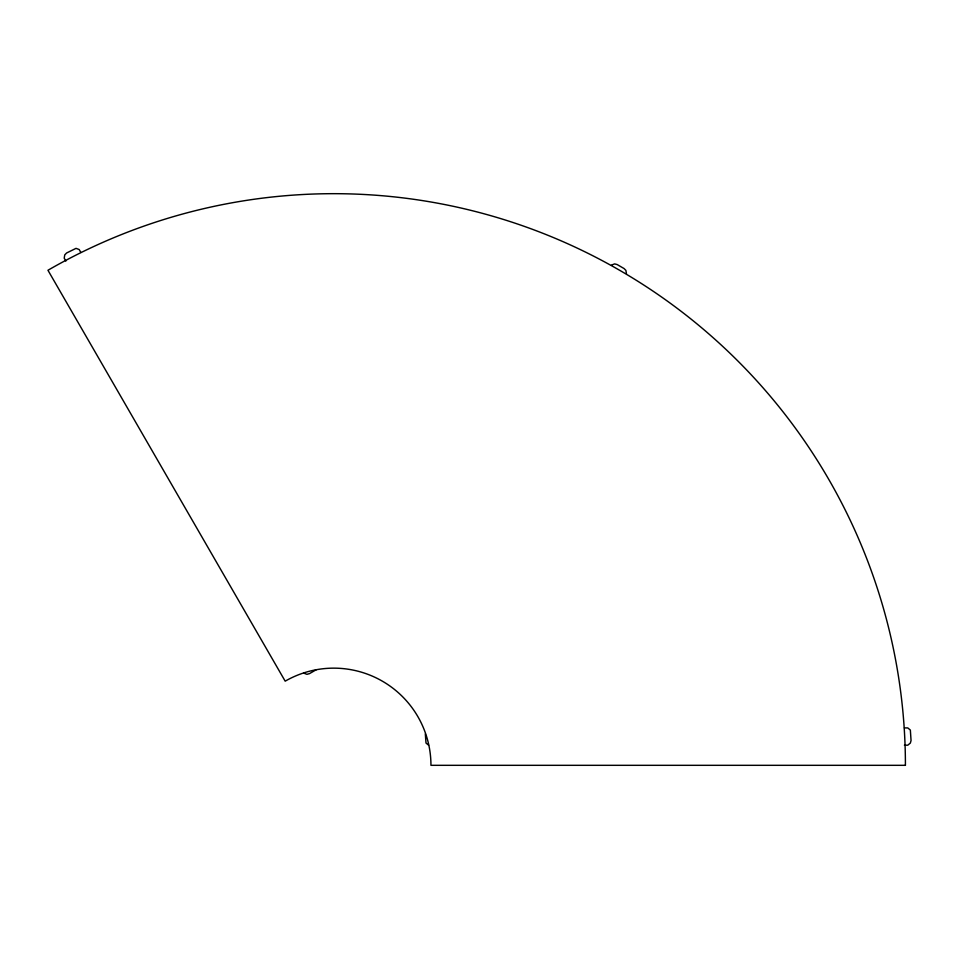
<?xml version="1.0" encoding="UTF-8"?>
<svg xmlns="http://www.w3.org/2000/svg" width="959" height="959" viewBox="0 0 959 959"><rect width="100%" height="100%" fill="white"/><g stroke="black" fill="none" stroke-linecap="round" stroke-linejoin="round"><path stroke-width="1.44" d="M316.35 669.67L309.469 673.638L306.94 674.309L303.787 673.134M611.494 265.068L614.647 263.893L617.176 264.564L624.045 268.532L625.891 270.39L626.455 273.711M904.409 727.917L907.765 727.917L910.355 730.063L911.05 740.528L910.355 743.057L907.765 745.191L904.409 745.191M428.601 745.191L426.012 743.057L425.317 733.911M80.844 252.433L79.165 249.52L76.013 248.357L66.603 252.984L64.768 254.854L64.205 258.163L65.883 261.076M905.416 765.318L430.951 765.318A97.183 97.183 0 0 0 285.183 681.166L47.95 270.258A571.648 571.648 0 0 1 905.416 765.318"/></g></svg>
